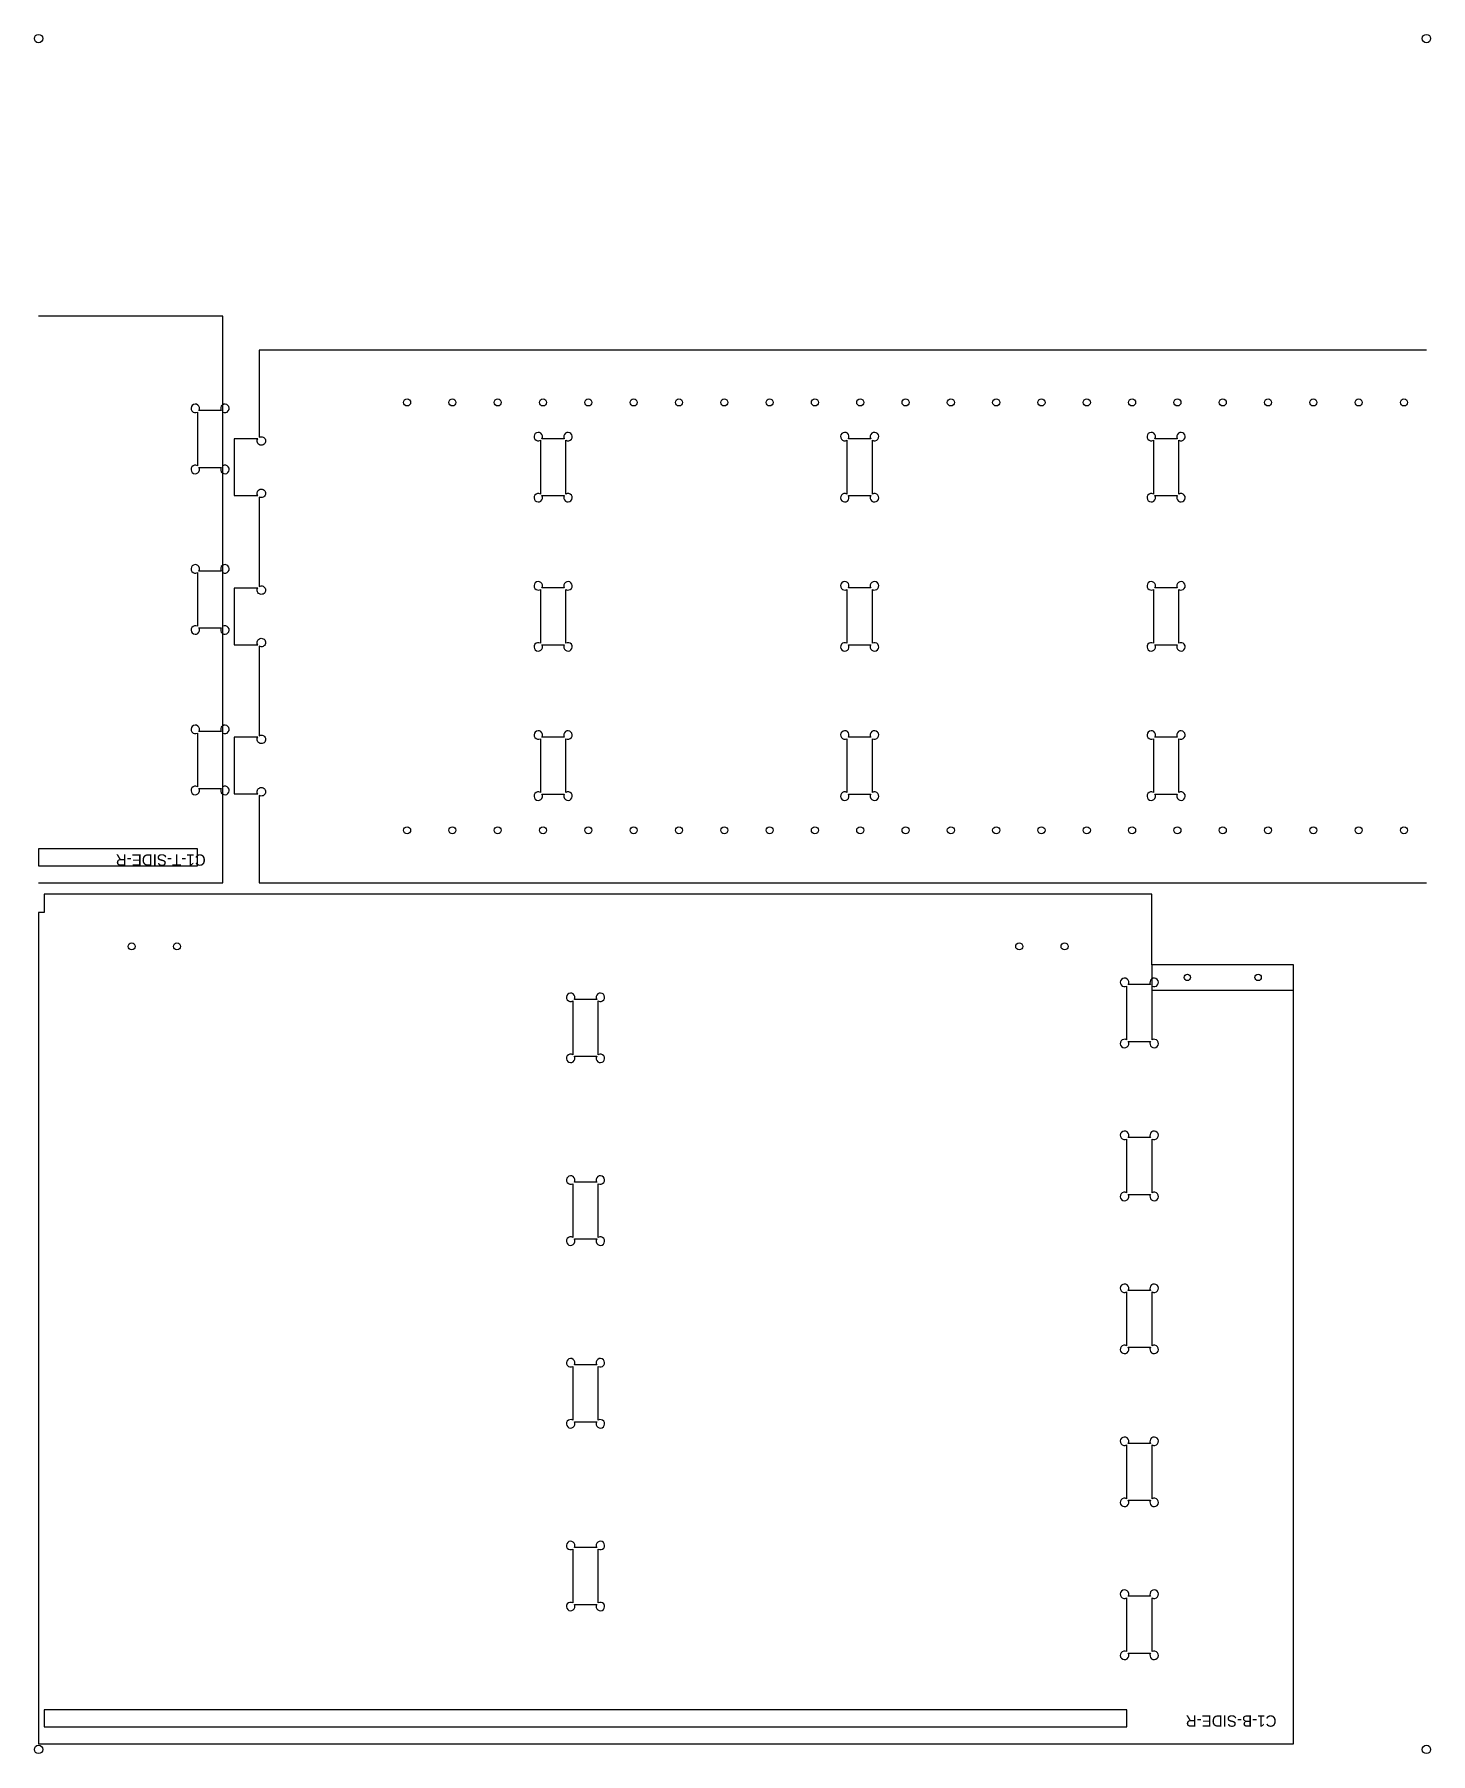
# Model space of a CAD drawing. Header units: millimetres. Extents: x -3 to 983, y 3 to 1217.
import ezdxf

# ---------------------------------------------------------------- set-up
doc = ezdxf.new("R2010")
doc.units = ezdxf.units.MM
for name, color, linetype in [('DRILL_4.5_THRU', 5, 'CONTINUOUS'), ('DRILL_5_D12', 5, 'CONTINUOUS'), ('LABEL', 8, 'CONTINUOUS'), ('OUTLINE', 7, 'CONTINUOUS'), ('OUTLINE_OPEN', 7, 'CONTINUOUS'), ('POCKET_D6', 3, 'CONTINUOUS'), ('THROUGH', 1, 'CONTINUOUS'), ('TILE_REG', 6, 'CONTINUOUS')]:
    doc.layers.add(name, color=color, linetype=linetype)

msp = doc.modelspace()

# ---------------------------------------------------------------- linework, layer by layer
at = {"layer": 'DRILL_4.5_THRU'}
for centre in [(811.2, 551.1), (861.2, 551.1)]:
    msp.add_circle(centre, 2.25, dxfattribs=at)
at = {"layer": 'DRILL_5_D12'}
for centre in [(260.2, 957.1), (292.2, 957.1), (324.2, 957.1), (356.2, 957.1), (388.2, 957.1), (420.2, 957.1), (452.2, 957.1), (484.2, 957.1), (516.2, 957.1), (548.2, 957.1), (580.2, 957.1), (612.2, 957.1), (644.2, 957.1), (676.2, 957.1), (708.2, 957.1), (740.2, 957.1), (772.2, 957.1), (804.2, 957.1), (836.2, 957.1), (868.2, 957.1), (900.2, 957.1), (932.2, 957.1), (964.2, 957.1), (260.2, 655), (292.2, 655), (324.2, 655), (356.2, 655), (388.2, 655), (420.2, 655), (452.2, 655), (484.2, 655), (516.2, 655), (548.2, 655), (580.2, 655), (612.2, 655), (644.2, 655), (676.2, 655), (708.2, 655), (740.2, 655), (772.2, 655), (804.2, 655), (836.2, 655), (868.2, 655), (900.2, 655), (932.2, 655), (964.2, 655), (65.7, 573), (97.7, 573), (692.5, 573), (724.5, 573)]:
    msp.add_circle(centre, 2.5, dxfattribs=at)
at = {"layer": 'OUTLINE'}
msp.add_lwpolyline([(886.2, 10), (886.2, 560), (786.2, 560), (786.2, 610), (4, 610), (4, 596.85), (0, 596.85), (0, 10)], close=True, dxfattribs=at)
at = {"layer": 'OUTLINE_OPEN'}
for points in [[(0, 618), (130, 618), (130, 1018), (0, 1018)], [(980, 994.1), (155.8, 994.1), (155.8, 932.514743), (156.432905, 932.788625), (157.111628, 932.910747), (157.800306, 932.874655), (158.462547, 932.682256), (159.063356, 932.343718), (159.570985, 931.876928), (159.958611, 931.306555), (160.205749, 930.662736), (160.299342, 929.979494), (160.234443, 929.292932), (160.014481, 928.639329), (159.65108, 928.053223), (159.163443, 927.565586), (158.577338, 927.202186), (157.923735, 926.982224), (157.237173, 926.917325), (156.55393, 927.010917), (155.910112, 927.258056), (155.339738, 927.645681), (154.872949, 928.153311), (154.534411, 928.75412), (154.342012, 929.41636), (154.30592, 930.105038), (154.428042, 930.783762), (154.701924, 931.416667), (138, 931.416667), (138, 891.416667), (154.701924, 891.416667), (154.428042, 892.049571), (154.30592, 892.728295), (154.342012, 893.416973), (154.534411, 894.079213), (154.872949, 894.680022), (155.339738, 895.187652), (155.910112, 895.575277), (156.55393, 895.822416), (157.237173, 895.916009), (157.923735, 895.851109), (158.577338, 895.631148), (159.163443, 895.267747), (159.65108, 894.78011), (160.014481, 894.194005), (160.234443, 893.540402), (160.299342, 892.853839), (160.205749, 892.170597), (159.958611, 891.526779), (159.570985, 890.956405), (159.063356, 890.489616), (158.462547, 890.151077), (157.800306, 889.958679), (157.111628, 889.922586), (156.432905, 890.044708), (155.8, 890.31859), (155.8, 827.148076), (156.432905, 827.421958), (157.111628, 827.54408), (157.800306, 827.507988), (158.462547, 827.315589), (159.063356, 826.977051), (159.570985, 826.510262), (159.958611, 825.939888), (160.205749, 825.29607), (160.299342, 824.612827), (160.234443, 823.926265), (160.014481, 823.272662), (159.65108, 822.686557), (159.163443, 822.19892), (158.577338, 821.835519), (157.923735, 821.615557), (157.237173, 821.550658), (156.55393, 821.644251), (155.910112, 821.891389), (155.339738, 822.279015), (154.872949, 822.786644), (154.534411, 823.387453), (154.342012, 824.049694), (154.30592, 824.738372), (154.428042, 825.417095), (154.701924, 826.05), (138, 826.05), (138, 786.05), (154.701924, 786.05), (154.428042, 786.682905), (154.30592, 787.361628), (154.342012, 788.050306), (154.534411, 788.712547), (154.872949, 789.313356), (155.339738, 789.820985), (155.910112, 790.208611), (156.55393, 790.455749), (157.237173, 790.549342), (157.923735, 790.484443), (158.577338, 790.264481), (159.163443, 789.90108), (159.65108, 789.413443), (160.014481, 788.827338), (160.234443, 788.173735), (160.299342, 787.487173), (160.205749, 786.80393), (159.958611, 786.160112), (159.570985, 785.589738), (159.063356, 785.122949), (158.462547, 784.784411), (157.800306, 784.592012), (157.111628, 784.55592), (156.432905, 784.678042), (155.8, 784.951924), (155.8, 721.78141), (156.432905, 722.055292), (157.111628, 722.177414), (157.800306, 722.141321), (158.462547, 721.948923), (159.063356, 721.610384), (159.570985, 721.143595), (159.958611, 720.573221), (160.205749, 719.929403), (160.299342, 719.246161), (160.234443, 718.559598), (160.014481, 717.905995), (159.65108, 717.31989), (159.163443, 716.832253), (158.577338, 716.468852), (157.923735, 716.248891), (157.237173, 716.183991), (156.55393, 716.277584), (155.910112, 716.524723), (155.339738, 716.912348), (154.872949, 717.419978), (154.534411, 718.020787), (154.342012, 718.683027), (154.30592, 719.371705), (154.428042, 720.050429), (154.701924, 720.683333), (138, 720.683333), (138, 680.683333), (154.701924, 680.683333), (154.428042, 681.316238), (154.30592, 681.994962), (154.342012, 682.68364), (154.534411, 683.34588), (154.872949, 683.946689), (155.339738, 684.454319), (155.910112, 684.841944), (156.55393, 685.089083), (157.237173, 685.182675), (157.923735, 685.117776), (158.577338, 684.897814), (159.163443, 684.534414), (159.65108, 684.046777), (160.014481, 683.460671), (160.234443, 682.807068), (160.299342, 682.120506), (160.205749, 681.437264), (159.958611, 680.793445), (159.570985, 680.223072), (159.063356, 679.756282), (158.462547, 679.417744), (157.800306, 679.225345), (157.111628, 679.189253), (156.432905, 679.311375), (155.8, 679.585257), (155.8, 618), (980, 618)]]:
    msp.add_lwpolyline(points, dxfattribs=at)
at = {"layer": 'POCKET_D6'}
for points in [[(0, 629.925), (112.2, 629.925), (112.2, 641.975), (0, 641.975)], [(886.2, 542.125), (886.2, 560.075), (786.2, 560.075), (786.2, 542.125)], [(768.4, 21.925), (768.4, 33.975), (4, 33.975), (4, 21.925)]]:
    msp.add_lwpolyline(points, close=True, dxfattribs=at)
at = {"layer": 'THROUGH'}
for points in [[(128.976924, 911.258333, 7.595754), (130.075, 912.35641), (130.075, 950.310257, 7.595754), (128.976924, 951.408333), (113.223076, 951.408333, 7.595754), (112.125, 950.310257), (112.125, 912.35641, 7.595754), (113.223076, 911.258333)], [(371.216924, 891.341667, 7.595754), (372.315, 892.439743), (372.315, 930.39359, 7.595754), (371.216924, 931.491667), (355.463076, 931.491667, 7.595754), (354.365, 930.39359), (354.365, 892.439743, 7.595754), (355.463076, 891.341667)], [(587.656924, 891.341667, 7.595754), (588.755, 892.439743), (588.755, 930.39359, 7.595754), (587.656924, 931.491667), (571.903076, 931.491667, 7.595754), (570.805, 930.39359), (570.805, 892.439743, 7.595754), (571.903076, 891.341667)], [(804.096924, 891.341667, 7.595754), (805.195, 892.439743), (805.195, 930.39359, 7.595754), (804.096924, 931.491667), (788.343076, 931.491667, 7.595754), (787.245, 930.39359), (787.245, 892.439743, 7.595754), (788.343076, 891.341667)], [(128.976924, 797.925, 7.595754), (130.075, 799.023076), (130.075, 836.976924, 7.595754), (128.976924, 838.075), (113.223076, 838.075, 7.595754), (112.125, 836.976924), (112.125, 799.023076, 7.595754), (113.223076, 797.925)], [(371.216924, 785.975, 7.595754), (372.315, 787.073076), (372.315, 825.026924, 7.595754), (371.216924, 826.125), (355.463076, 826.125, 7.595754), (354.365, 825.026924), (354.365, 787.073076, 7.595754), (355.463076, 785.975)], [(587.656924, 785.975, 7.595754), (588.755, 787.073076), (588.755, 825.026924, 7.595754), (587.656924, 826.125), (571.903076, 826.125, 7.595754), (570.805, 825.026924), (570.805, 787.073076, 7.595754), (571.903076, 785.975)], [(804.096924, 785.975, 7.595754), (805.195, 787.073076), (805.195, 825.026924, 7.595754), (804.096924, 826.125), (788.343076, 826.125, 7.595754), (787.245, 825.026924), (787.245, 787.073076, 7.595754), (788.343076, 785.975)], [(128.976924, 684.591667, 7.595754), (130.075, 685.689743), (130.075, 723.64359, 7.595754), (128.976924, 724.741667), (113.223076, 724.741667, 7.595754), (112.125, 723.64359), (112.125, 685.689743, 7.595754), (113.223076, 684.591667)], [(371.216924, 680.608333, 7.595754), (372.315, 681.70641), (372.315, 719.660257, 7.595754), (371.216924, 720.758333), (355.463076, 720.758333, 7.595754), (354.365, 719.660257), (354.365, 681.70641, 7.595754), (355.463076, 680.608333)], [(587.656924, 680.608333, 7.595754), (588.755, 681.70641), (588.755, 719.660257, 7.595754), (587.656924, 720.758333), (571.903076, 720.758333, 7.595754), (570.805, 719.660257), (570.805, 681.70641, 7.595754), (571.903076, 680.608333)], [(804.096924, 680.608333, 7.595754), (805.195, 681.70641), (805.195, 719.660257, 7.595754), (804.096924, 720.758333), (788.343076, 720.758333, 7.595754), (787.245, 719.660257), (787.245, 681.70641, 7.595754), (788.343076, 680.608333)], [(785.176924, 505.925, 7.595754), (786.275, 507.023076), (786.275, 544.976924, 7.595754), (785.176924, 546.075), (769.423076, 546.075, 7.595754), (768.325, 544.976924), (768.325, 507.023076, 7.595754), (769.423076, 505.925)], [(394.076924, 495.4125, 7.595754), (395.175, 496.510576), (395.175, 534.464424, 7.595754), (394.076924, 535.5625), (378.323076, 535.5625, 7.595754), (377.225, 534.464424), (377.225, 496.510576, 7.595754), (378.323076, 495.4125)], [(785.176924, 397.925, 7.595754), (786.275, 399.023076), (786.275, 436.976924, 7.595754), (785.176924, 438.075), (769.423076, 438.075, 7.595754), (768.325, 436.976924), (768.325, 399.023076, 7.595754), (769.423076, 397.925)], [(394.076924, 366.3875, 7.595754), (395.175, 367.485576), (395.175, 405.439424, 7.595754), (394.076924, 406.5375), (378.323076, 406.5375, 7.595754), (377.225, 405.439424), (377.225, 367.485576, 7.595754), (378.323076, 366.3875)], [(785.176924, 289.925, 7.595754), (786.275, 291.023076), (786.275, 328.976924, 7.595754), (785.176924, 330.075), (769.423076, 330.075, 7.595754), (768.325, 328.976924), (768.325, 291.023076, 7.595754), (769.423076, 289.925)], [(394.076924, 237.3625, 7.595754), (395.175, 238.460576), (395.175, 276.414424, 7.595754), (394.076924, 277.5125), (378.323076, 277.5125, 7.595754), (377.225, 276.414424), (377.225, 238.460576, 7.595754), (378.323076, 237.3625)], [(785.176924, 181.925, 7.595754), (786.275, 183.023076), (786.275, 220.976924, 7.595754), (785.176924, 222.075), (769.423076, 222.075, 7.595754), (768.325, 220.976924), (768.325, 183.023076, 7.595754), (769.423076, 181.925)], [(394.076924, 108.3375, 7.595754), (395.175, 109.435576), (395.175, 147.389424, 7.595754), (394.076924, 148.4875), (378.323076, 148.4875, 7.595754), (377.225, 147.389424), (377.225, 109.435576, 7.595754), (378.323076, 108.3375)], [(785.176924, 73.925, 7.595754), (786.275, 75.023076), (786.275, 112.976924, 7.595754), (785.176924, 114.075), (769.423076, 114.075, 7.595754), (768.325, 112.976924), (768.325, 75.023076, 7.595754), (769.423076, 73.925)]]:
    msp.add_lwpolyline(points, format="xyb", close=True, dxfattribs=at)
at = {"layer": 'TILE_REG'}
for centre in [(0, 1214), (980, 1214), (0, 6), (980, 6)]:
    msp.add_circle(centre, 3, dxfattribs=at)

# ---------------------------------------------------------------- texts
at = {"layer": 'LABEL'}
for s, p in [('C1-T-SIDE-R', (118, 638)), ('C1-B-SIDE-R', (874.2, 30))]:
    msp.add_text(s, height=8, rotation=180, dxfattribs=at).set_placement(p)

doc.saveas('drawing.dxf')
